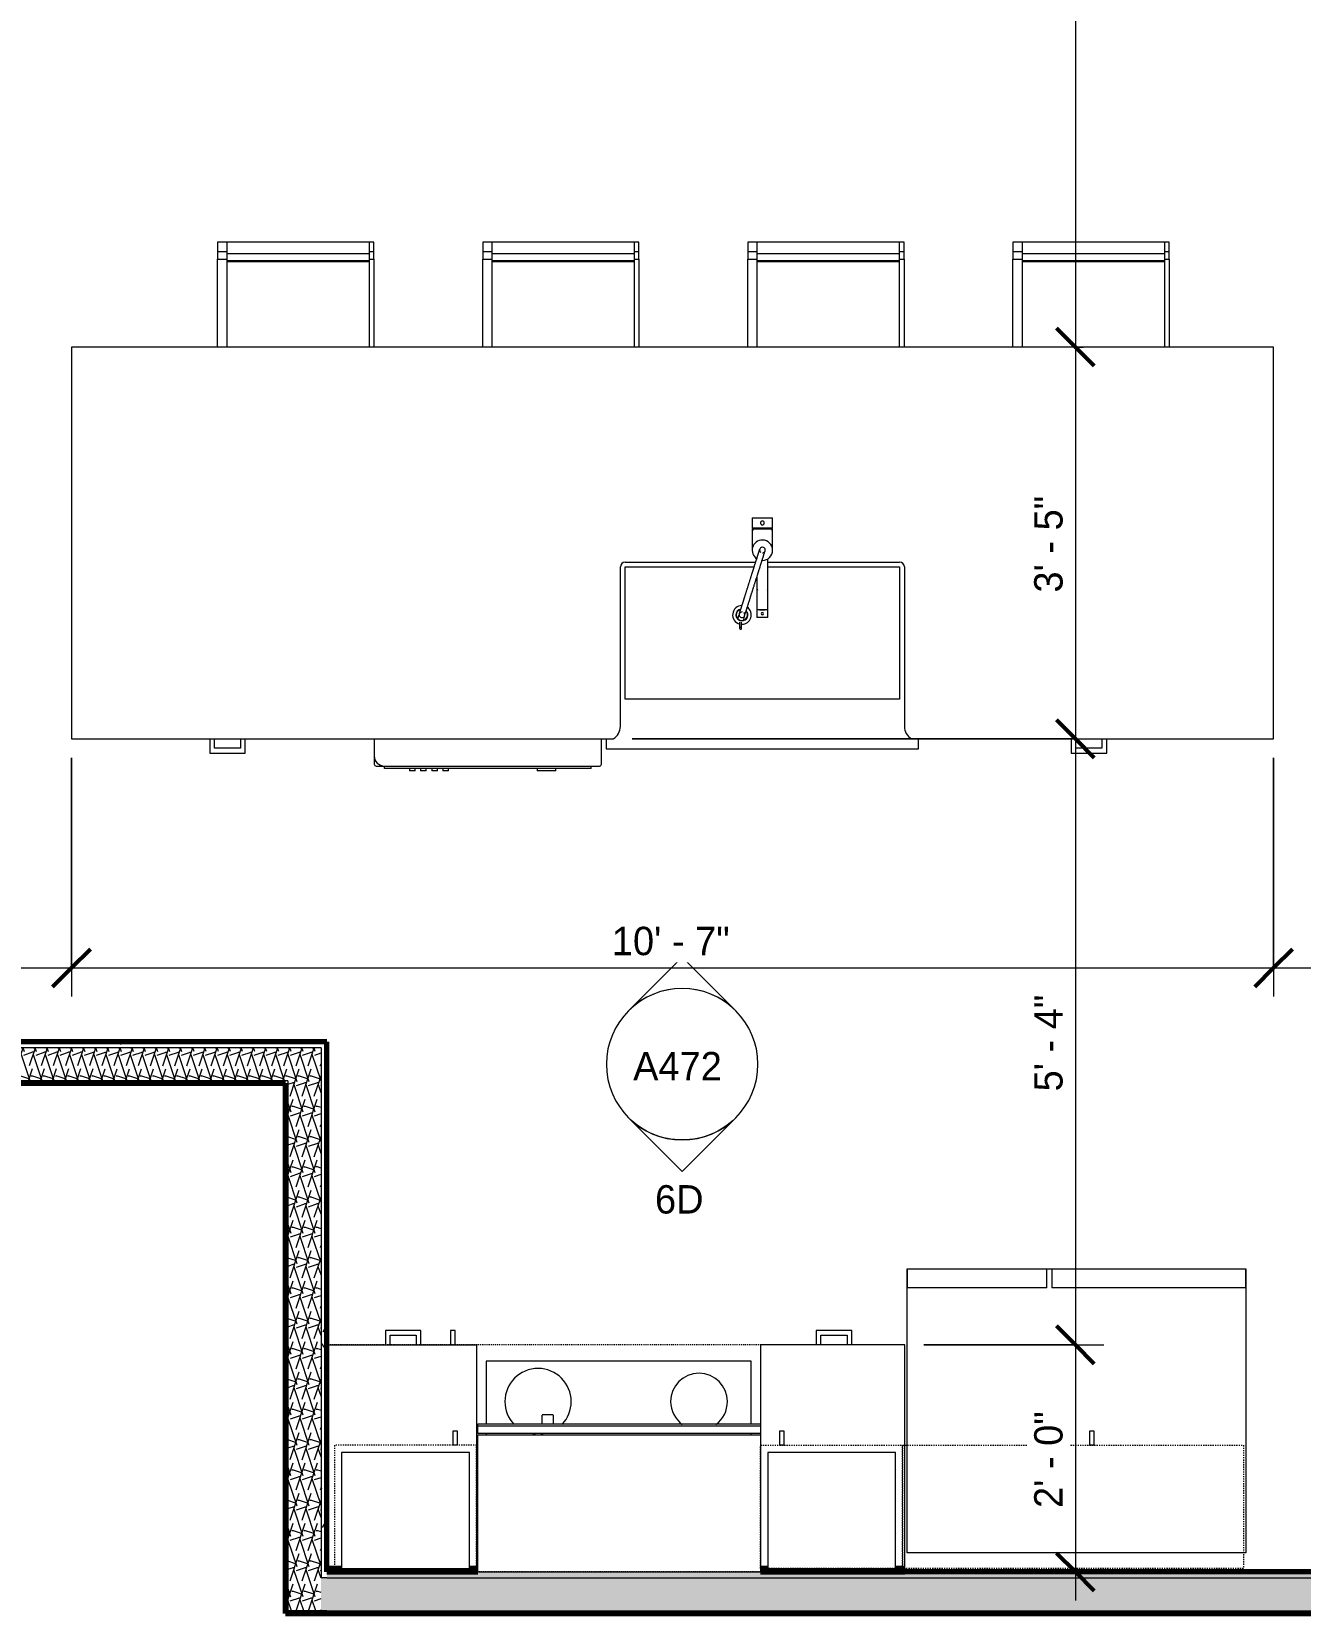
# Model space of a CAD drawing. Header units: inches. Extents: x -3861 to -1440, y -29 to 12117.
# Drawn here: x -3774.1 to -3640.1, y 11783 to 11950.1 of the extents above; entities that cross this region are included whole.
import ezdxf

# ---------------------------------------------------------------- set-up
doc = ezdxf.new("R2010")
doc.units = ezdxf.units.IN
doc.header["$MEASUREMENT"] = 0
doc.linetypes.add('Dash', pattern=[0.25, 0.125, -0.125])
doc.linetypes.add('Dash 3_32_', pattern=[0.1875, 0.09375, -0.09375])
for name, color, linetype, lineweight in [('0-1', 7, 'Continuous', 5), ('A-ANNO-DIMS', 211, 'Continuous', 9), ('A-ANNO-DIMS-32', 211, 'Continuous', 9), ('A-DETL-1', 90, 'Dash 3_32_', 18), ('A-WALL-1', 7, 'Continuous', 70), ('A-WALL-2', 250, 'Continuous', 18), ('A-WALL-3', 113, 'Continuous', 70), ('A-WALL-4', 113, 'Continuous', 9), ('A-WALL-PATT-1', 50, 'Continuous', 9), ('A-WALL-PATT-2', 253, 'Continuous', 9), ('G-ANNO-SYMB', 111, 'Continuous', 9), ('I-FURN', 30, 'Continuous', 9), ('P-SANR-FIXT', 6, 'Continuous', 9), ('Q-CASE', 31, 'Continuous', 9), ('Q-CASE-1', 31, 'Dash', 9), ('Q-SPCQ', 91, 'Continuous', 9)]:
    doc.layers.add(name, color=color, linetype=linetype, lineweight=lineweight)
doc.styles.add('Century Gothic', font='ufonts.com_century-gothic.ttf', dxfattribs={"height": 3})
doc.dimstyles.new('OD_1__HACK_2', dxfattribs={"dimscale": 12, "dimtxt": 3.132505, "dimasz": 0.333333, "dimexe": 0.25, "dimexo": 0.166667, "dimgap": 0.041667, "dimtad": 1, "dimdec": 0, "dimzin": 3, "dimdsep": 46, "dimlunit": 4, "dimtxsty": 'Century Gothic', "dimblk1": 'OBLIQUE', "dimblk2": 'OBLIQUE', "dimsah": 1, "dimcen": 0.09, "dimdle": 0.25, "dimazin": 0, "dimtfac": 1, "dimtdec": 4, "dimtix": 1, "dimtmove": 0, "dimatfit": 3, "dimfxl": 1, "dimtvp": 1, "dimtfill": 1, "dimfrac": 2, "dimtolj": 1, "dimtzin": 0, "dimarcsym": 2})
pattern_1 = [(0, (0, 0), (10.24, 2.56), [0.422, -7.258, 0.422, -7.258, -40.96]), (0, (0, 0), (10.24, 2.56), [-15.36, 0.422, -14.938, 0.422, -7.258, -17.92]), (0, (0, 0), (10.24, 2.56), [-38.4, 0.422, -4.698, 0.422, -12.378]), (120, (3.84, 1.28), (-7.33702503, 7.58810013), [0.422, -7.258, 0.422, -7.258, -40.96]), (120, (3.84, 1.28), (-7.33702503, 7.58810013), [-15.36, 0.422, -14.938, 0.422, -7.258, -17.92]), (120, (3.84, 1.28), (-7.33702503, 7.58810013), [-38.4, 0.422, -4.698, 0.422, -12.378]), (240, (5.12, 6.4), (-2.90297497, -10.14810013), [0.422, -7.258, 0.422, -7.258, -40.96]), (240, (5.12, 6.4), (-2.90297497, -10.14810013), [-15.36, 0.422, -14.938, 0.422, -7.258, -17.92]), (240, (5.12, 6.4), (-2.90297497, -10.14810013), [-38.4, 0.422, -4.698, 0.422, -12.378])]
pattern_2 = [(161.57, (0.16, 0.16), (-1.279773737, -0.000426766), [0, -9.107, 1.011, 0]), (18.43, (-0.16, 0.16), (-1.279773737, 0.000426766), [0, -9.107, 1.011, 0]), (108.43, (0.16, 0.16), (0.639452382, -3.199964008), [3.035, -7.083]), (71.57, (-0.16, 0.16), (0.639452382, 3.199964008), [3.035, -7.083])]

# ---------------------------------------------------------------- blocks, each defined once
blk = doc.blocks.new('CTR - 1st Phase - Common Walls_rvt-1-1ST FLOOR - 1BD D - ADA TYPE B')
at = {"layer": 'A-WALL-PATT-1'}
h = blk.add_hatch(dxfattribs=at)
h.set_pattern_fill('FP_1', color=256, style=0, pattern_type=2)
h.set_pattern_definition(pattern_1)
h.paths.add_polyline_path([(-3743.57, 11842.74), (-3742.95, 11842.74), (-3742.95, 11843.36), (-3823.82, 11843.36), (-3823.82, 11842.74), (-3760.39, 11842.74)], flags=0)
h = blk.add_hatch(dxfattribs=at)
h.set_pattern_fill('FP_1', color=256, style=0, pattern_type=2)
h.set_pattern_definition(pattern_1)
h.paths.add_polyline_path([(-3742.95, 11786.74), (-3742.95, 11842.74), (-3743.57, 11842.74), (-3743.57, 11786.74)], flags=0)
h = blk.add_hatch(dxfattribs=at)
h.set_pattern_fill('FP_1', color=256, style=0, pattern_type=2)
h.set_pattern_definition(pattern_1)
h.paths.add_polyline_path([(-3460.52, 11786.74), (-3459.27, 11786.74), (-3459.27, 11787.36), (-3460.52, 11787.36)], flags=0)
h.paths.add_polyline_path([(-3742.95, 11786.74), (-3467.15, 11786.74), (-3467.15, 11787.36), (-3742.95, 11787.36)], flags=0)
at = {"layer": 'A-WALL-PATT-2'}
h = blk.add_hatch(dxfattribs=at)
h.set_pattern_fill('FP_2', color=256, style=0, pattern_type=2)
h.set_pattern_definition(pattern_2)
h.paths.add_polyline_path([(-3747.07, 11839.24), (-3743.57, 11839.24), (-3743.57, 11842.74), (-3823.82, 11842.74), (-3823.82, 11839.24), (-3760.39, 11839.24)], flags=0)
h = blk.add_hatch(dxfattribs=at)
h.set_pattern_fill('FP_2', color=256, style=0, pattern_type=2)
h.set_pattern_definition(pattern_2)
h.paths.add_polyline_path([(-3743.57, 11783.24), (-3743.57, 11839.24), (-3747.07, 11839.24), (-3747.07, 11783.24)], flags=0)
h = blk.add_hatch(dxfattribs=at)
h.set_pattern_fill('FP_2', color=256, style=0, pattern_type=2)
h.set_pattern_definition(pattern_2)
h.paths.add_polyline_path([(-3559.64, 11783.24), (-3467.15, 11783.24), (-3467.15, 11786.74), (-3743.57, 11786.74), (-3743.57, 11783.24), (-3609.83, 11783.24)], flags=0)
h.paths.add_polyline_path([(-3461.65, 11783.24), (-3459.27, 11783.24), (-3459.27, 11786.74), (-3461.65, 11786.74)], flags=0)
at = {"layer": 'A-WALL-1'}
for p, q in [((-3742.95, 11843.36), (-3823.82, 11843.36)), ((-3742.95, 11842.74), (-3742.95, 11843.36)), ((-3742.95, 11838.99), (-3742.95, 11842.74)), ((-3823.82, 11838.99), (-3747.32, 11838.99)), ((-3747.32, 11838.99), (-3747.32, 11782.99)), ((-3742.95, 11787.36), (-3742.95, 11838.99)), ((-3727.02, 11787.36), (-3742.95, 11787.36)), ((-3467.77, 11787.36), (-3697.14, 11787.36)), ((-3747.32, 11782.99), (-3747.07, 11782.99)), ((-3747.07, 11782.99), (-3742.95, 11782.99)), ((-3742.95, 11782.99), (-3459.27, 11782.99))]:
    blk.add_line(p, q, dxfattribs=at)
at = {"layer": 'A-WALL-2'}
for p, q in [((-3743.57, 11842.74), (-3823.82, 11842.74)), ((-3743.57, 11842.74), (-3743.57, 11839.24)), ((-3747.07, 11839.24), (-3823.82, 11839.24)), ((-3747.07, 11839.24), (-3747.07, 11838.99)), ((-3747.07, 11838.99), (-3747.07, 11783.24)), ((-3743.57, 11839.24), (-3743.57, 11838.99)), ((-3743.57, 11838.99), (-3743.57, 11786.74)), ((-3742.95, 11786.74), (-3743.57, 11786.74)), ((-3742.95, 11786.74), (-3467.15, 11786.74)), ((-3743.57, 11783.24), (-3747.07, 11783.24)), ((-3742.95, 11783.24), (-3743.57, 11783.24)), ((-3742.95, 11783.24), (-3467.15, 11783.24))]:
    blk.add_line(p, q, dxfattribs=at)
blk = doc.blocks.new('CTR - 1st Phase -Stairs _ Elevators_rvt-1-1ST FLOOR - 1BD D - ADA TYPE B')
at = {"layer": 'A-WALL-1'}
for p, q in [((-3755.32, 11838.99), (-3819.32, 11838.99)), ((-3747.32, 11838.99), (-3755.32, 11838.99)), ((-3747.32, 11782.99), (-3747.32, 11838.99)), ((-3459.27, 11782.99), (-3747.32, 11782.99))]:
    blk.add_line(p, q, dxfattribs=at)
blk = doc.blocks.new('Refrigerator_-_Side-by-Side_6047 - 36_ X 30_-1372843-1ST FLOOR - 1BD D - ADA TYPE B')
at = {"layer": 'Q-SPCQ'}
for p, q in [((-17.88, 15.58), (17.87, 15.58)), ((-17.88, -14.42), (-17.88, 15.58)), ((-17.88, 15.58), (-3.13, 15.58)), ((-17.88, 15.58), (-17.88, 13.58)), ((-3.13, 13.58), (-3.13, 15.58)), ((-2.63, 15.58), (17.87, 15.58)), ((-2.63, 15.58), (-2.63, 13.58)), ((17.87, 15.58), (17.87, -14.42)), ((17.87, 13.58), (17.87, 15.58)), ((-3.13, 13.58), (-17.88, 13.58)), ((17.87, 13.58), (-2.63, 13.58)), ((17.87, -14.42), (-17.88, -14.42))]:
    blk.add_line(p, q, dxfattribs=at)
blk = doc.blocks.new('Dishwasher_15404 - 34_ counter-2817256-1ST FLOOR - 1BD D - ADA TYPE B')
at = {"layer": 'Q-SPCQ'}
for p, q in [((26.68, 0), (24, 0)), ((26.87, -22.93), (26.87, -0.2)), ((27.12, -1.09), (26.87, -1.09)), ((27.12, -1.09), (27.12, -22.91)), ((27.37, -4.82), (27.12, -4.82)), ((27.37, -4.82), (27.37, -5.81)), ((27.37, -5.81), (27.37, -6.79)), ((27.12, -6.79), (27.37, -6.79)), ((27.37, -16.15), (27.12, -16.15)), ((27.37, -16.15), (27.37, -16.74)), ((27.12, -16.74), (27.37, -16.74)), ((27.37, -17.33), (27.12, -17.33)), ((27.12, -17.92), (27.37, -17.92)), ((27.37, -17.33), (27.37, -17.92)), ((27.37, -18.51), (27.12, -18.51)), ((27.12, -19.1), (27.37, -19.1)), ((27.37, -19.69), (27.12, -19.69)), ((27.37, -18.51), (27.37, -19.1)), ((27.37, -19.69), (27.37, -20.28)), ((27.12, -20.28), (27.37, -20.28)), ((27.12, -22.91), (26.87, -22.91)), ((26.87, -23.8), (26.87, -22.93)), ((24, -24), (25.8, -24)), ((25.8, -24), (26.68, -24))]:
    blk.add_line(p, q, dxfattribs=at)
for centre, radius, start, end in [((26.68, -0.2), 0.197, 360, 90), ((26.68, -0.2), 0.197, 15, 75), ((25.8, -22.93), 1.07, 270, 0), ((26.68, -23.8), 0.197, 270, 0)]:
    blk.add_arc(centre, radius, start, end, dxfattribs=at)
blk = doc.blocks.new('Bar_Stool_6722_1_ - Bar_Stool_6722_1_-1372833-1ST FLOOR - 1BD D - ADA TYPE B')
at = {"layer": 'I-FURN'}
for p, q in [((1, 0), (0, 0)), ((0, 0), (0, -0.98)), ((0, -0.98), (1, -0.98)), ((0, -0.98), (0, -1.78)), ((1, -1.24), (1, 0)), ((16, 0), (1, 0)), ((1, -1.91), (1, -1.24)), ((16, -1.24), (1, -1.24)), ((16.5, 0), (16, 0)), ((16, 0), (16, -1.24)), ((16, -0.98), (16.5, -0.98)), ((16, -1.24), (16, -1.91)), ((16.5, -0.98), (16.5, 0)), ((16.5, -1.78), (16.5, -0.98)), ((0, -1.78), (1, -1.78)), ((0, -11.07), (0, -1.78)), ((1, -1.91), (16, -1.91)), ((1, -2.03), (1, -1.91)), ((1, -11.07), (1, -2.03)), ((1, -2.03), (16, -2.03)), ((16, -1.78), (16.5, -1.78)), ((16, -1.91), (16, -2.03)), ((16, -2.03), (16, -11.07)), ((16.5, -1.78), (16.5, -11.07))]:
    blk.add_line(p, q, dxfattribs=at)
blk = doc.blocks.new('Range - 24_ x 30_-2806124-1ST FLOOR - 1BD D - ADA TYPE B')
at = {"layer": 'Q-SPCQ'}
blk.add_line((0, -22), (0.12, -22), dxfattribs=at)
for centre, radius, start, end in [((6.5, -6), 3.5, 360, 180), ((23.5, -6), 3, 0, 180), ((6.5, -6), 3.5, 180, 223.5294), ((6.5, -6), 3.5, 316.4706, 0), ((23.5, -6), 3, 180, 233.8773), ((23.5, -6), 3, 306.1227, 0), ((6.5, -6), 3.5, 261.0228, 278.9772)]:
    blk.add_arc(centre, radius, start, end, dxfattribs=at)
blk = doc.blocks.new('Base Cabinet 4 Drawer 254 - Base Cabinet 4 Drawer 254 15_-2556187-1ST FLOOR - 1BD D - ADA TYPE B')
at = {"layer": 'Q-CASE'}
for p, q in [((-1.14, -24), (-1.14, -25.5)), ((-0.64, -25), (-0.64, -24)), ((2.11, -25), (-0.64, -25)), ((2.11, -24), (2.11, -25)), ((2.61, -25.5), (2.61, -24)), ((-1.14, -25.5), (2.61, -25.5))]:
    blk.add_line(p, q, dxfattribs=at)
blk = doc.blocks.new('Single Door 1 Drawer 211 - 211 Base Cabinet Single Door1 Drawer 15_-2709781-1ST FLOOR - 1BD D - ADA TYPE B')
at = {"layer": 'Q-CASE'}
for p, q in [((-1.89, 25.5), (-5.64, 25.5)), ((-5.64, 25.5), (-5.64, 24)), ((-1.89, 24), (-1.89, 25.5)), ((1.73, 25.5), (1.24, 25.5)), ((1.24, 25.5), (1.24, 24)), ((1.73, 24), (1.73, 25.5)), ((-5.14, 24), (-5.14, 25)), ((-5.14, 25), (-2.39, 25)), ((-2.39, 25), (-2.39, 24))]:
    blk.add_line(p, q, dxfattribs=at)
blk = doc.blocks.new('300 Series Wall Hung Cabinet_302 - 18_ x 36_-2359323-1ST FLOOR - 1BD D - ADA TYPE B')
at = {"layer": 'Q-CASE'}
for p, q in [((-1.76, 14.69), (-2.25, 14.69)), ((-2.25, 14.69), (-2.25, 13.19)), ((-1.76, 13.19), (-1.76, 14.69)), ((2.24, 14.69), (1.75, 14.69)), ((1.75, 14.69), (1.75, 13.19)), ((2.24, 13.19), (2.24, 14.69)), ((-1.76, 13.19), (-2.25, 13.19)), ((2.24, 13.19), (1.75, 13.19))]:
    blk.add_line(p, q, dxfattribs=at)
at = {"layer": 'Q-CASE-1'}
for p, q in [((-18, 0.19), (-18, 13.19)), ((-18, 13.19), (18, 13.19)), ((18, 13.19), (18, 0.19)), ((18, 0.19), (-18, 0.19))]:
    blk.add_line(p, q, dxfattribs=at)
blk = doc.blocks.new('300 Series Wall Hung Cabinet_301 - 15_-2215564-1ST FLOOR - 1BD D - ADA TYPE B')
at = {"layer": 'Q-CASE'}
for p, q in [((-5.01, 14.69), (-5.5, 14.69)), ((-5.5, 14.69), (-5.5, 13.19)), ((-5.01, 13.19), (-5.01, 14.69)), ((6.75, 12.44), (-6.75, 12.44)), ((-6.75, 12.44), (-6.75, 0.19)), ((-5.01, 13.19), (-5.5, 13.19)), ((6.75, 0.19), (6.75, 12.44)), ((-6.75, 0.19), (6.75, 0.19))]:
    blk.add_line(p, q, dxfattribs=at)
at = {"layer": 'Q-CASE-1'}
for p, q in [((-7.5, 0.19), (-7.5, 13.19)), ((-7.5, 13.19), (7.5, 13.19)), ((7.5, 13.19), (7.5, 0.19)), ((7.5, 0.19), (-7.5, 0.19))]:
    blk.add_line(p, q, dxfattribs=at)
blk = doc.blocks.new('300 Series Wall Hung Cabinet_301 - 15_-2216209-1ST FLOOR - 1BD D - ADA TYPE B')
at = {"layer": 'Q-CASE'}
for p, q in [((6.75, -0.19), (-6.75, -0.19)), ((-6.75, -0.19), (-6.75, -12.44)), ((6.75, -12.44), (6.75, -0.19)), ((-6.75, -12.44), (6.75, -12.44)), ((-5.5, -13.19), (-5.01, -13.19)), ((-5.5, -13.19), (-5.5, -14.69)), ((-5.01, -14.69), (-5.01, -13.19)), ((-5.5, -14.69), (-5.01, -14.69))]:
    blk.add_line(p, q, dxfattribs=at)
at = {"layer": 'Q-CASE-1'}
for p, q in [((7.5, -0.19), (-7.5, -0.19)), ((-7.5, -0.19), (-7.5, -13.19)), ((7.5, -13.19), (7.5, -0.19)), ((-7.5, -13.19), (7.5, -13.19))]:
    blk.add_line(p, q, dxfattribs=at)
blk = doc.blocks.new('Base Cabinet 3 Drawer 230 - Base Cabinet 3 Drawer 230 36_-2567957-1ST FLOOR - 1BD D - ADA TYPE B')
at = {"layer": 'Q-CASE'}
for p, q in [((-1.14, -24), (-1.14, -25.5)), ((-0.64, -25), (-0.64, -24)), ((2.11, -25), (-0.64, -25)), ((2.11, -24), (2.11, -25)), ((2.61, -25.5), (2.61, -24)), ((-1.14, -25.5), (2.61, -25.5))]:
    blk.add_line(p, q, dxfattribs=at)
blk = doc.blocks.new('Base Cabinet 3 Drawer 230 - Base Cabinet 3 Drawer 230 30_-2574837-1ST FLOOR - 1BD D - ADA TYPE B')
at = {"layer": 'Q-CASE'}
for p, q in [((2.61, 25.5), (-1.14, 25.5)), ((-1.14, 25.5), (-1.14, 24)), ((2.61, 24), (2.61, 25.5)), ((-0.64, 24), (-0.64, 25)), ((-0.64, 25), (2.11, 25)), ((2.11, 25), (2.11, 24))]:
    blk.add_line(p, q, dxfattribs=at)
blk = doc.blocks.new('30quot_MicrowaveVent_11166 - 70cm miele oven-2322118-1ST FLOOR - 1BD D - ADA TYPE B')
at = {"layer": 'Q-CASE'}
for p, q in [((-14.2, -14.49), (-14.2, 0)), ((15.68, 0), (-14.2, 0)), ((15.68, 0), (15.68, -14.49)), ((15.68, -14.49), (-14.2, -14.49)), ((-14.2, -14.61), (15.68, -14.61)), ((-14.2, -15.39), (-14.2, -14.61)), ((15.68, -14.61), (15.68, -15.39)), ((-14.2, -15.6), (-14.2, -15.39)), ((-14.2, -15.39), (15.68, -15.39)), ((-14.2, -15.6), (15.68, -15.6)), ((7.69, -16.55), (7.69, -15.63)), ((7.69, -16.6), (8.88, -16.6)), ((8.88, -15.63), (8.88, -16.55)), ((15.68, -15.39), (15.68, -15.6))]:
    blk.add_line(p, q, dxfattribs=at)
blk = doc.blocks.new('kitchen_faucet_14143 - kitchen_faucet_14143-2965259-1ST FLOOR - 1BD D - ADA TYPE B')
at = {"layer": 'P-SANR-FIXT'}
for p, q in [((-7.58, 2.4), (-8.24, 2.4)), ((-8.24, 2.2), (-7.58, 2.2)), ((-6.99, 1.91), (-7.41, 2.04)), ((-7.23, 2.59), (-6.81, 2.46)), ((-6.3, 0.57), (-7.09, 0.57)), ((-7.09, -0.57), (-7.09, 0.57)), ((-2.84, 0.59), (-6.3, 0.59)), ((-6.3, 0.3), (-6.3, 0.59)), ((-6.3, 0.29), (-6.3, 0.15)), ((-6.3, 0.15), (-6.3, 0.29)), ((-6.3, 0.15), (-6.3, -0.15)), ((-6.3, -0.15), (-6.3, 0.15)), ((-3.97, 0.59), (-4.89, 0.59)), ((-0.9, 0.59), (-0.93, 0.59)), ((2.26, 1.08), (0, 1.08)), ((2.34, 1.02), (2.1, 1.02)), ((2.26, 1.08), (2.26, -1.08)), ((3.44, 1.08), (2.34, 1.08)), ((2.34, -1.08), (2.34, 1.08)), ((3.44, 1.08), (3.44, -1.08)), ((-7.09, -0.57), (-6.3, -0.57)), ((-6.3, -0.15), (-6.3, -0.29)), ((-6.3, -0.29), (-6.3, -0.15)), ((-6.3, -0.59), (-6.3, -0.3)), ((-6.3, -0.59), (-0.9, -0.59)), ((-4.89, -0.59), (-3.97, -0.59)), ((0, -1.08), (2.26, -1.08)), ((2.1, -1.02), (2.34, -1.02)), ((2.34, -1.08), (3.44, -1.08))]:
    blk.add_line(p, q, dxfattribs=at)
at = {"layer": 'P-SANR-FIXT', "flags": 128}
for points in [[(-6.52, 2.15), (-6.53, 2.23), (-6.56, 2.3), (-6.61, 2.36), (-6.67, 2.41), (-6.74, 2.44), (-6.82, 2.45), (-6.9, 2.44), (-6.97, 2.41), (-7.03, 2.36), (-7.08, 2.3), (-7.1, 2.23), (-7.11, 2.15)], [(-7.11, 2.15), (-7.1, 2.08), (-7.08, 2), (-7.03, 1.94), (-6.97, 1.9), (-6.9, 1.87), (-6.82, 1.86), (-6.74, 1.87), (-6.67, 1.9), (-6.61, 1.94), (-6.59, 1.97)], [(-6.91, 1.87), (-6.91, 1.87), (-6.91, 1.87), (-6.9, 1.87), (-6.9, 1.87), (-6.9, 1.87), (-6.89, 1.87), (-6.89, 1.86), (-6.88, 1.86), (-6.88, 1.86), (-6.87, 1.86), (-6.86, 1.86), (-6.71, 1.81), (-6.69, 1.8), (-6.68, 1.8), (-6.51, 1.75), (-6.49, 1.74), (-6.46, 1.73), (-6.43, 1.72), (-6.41, 1.71), (-6.38, 1.7), (-6.35, 1.69), (-6.32, 1.68), (-6.29, 1.67), (-6.26, 1.66), (-6.22, 1.65), (-6.19, 1.64), (-6.16, 1.63), (-6.12, 1.62), (-6.09, 1.61), (-6.05, 1.6), (-6.01, 1.59), (-5.98, 1.58), (-5.94, 1.56), (-5.9, 1.55), (-5.86, 1.54), (-5.82, 1.53), (-5.78, 1.51), (-5.74, 1.5), (-5.69, 1.49), (-5.65, 1.47), (-5.61, 1.46), (-5.56, 1.45), (-5.52, 1.43), (-5.47, 1.42), (-5.42, 1.4), (-5.38, 1.39), (-5.33, 1.37), (-5.28, 1.36), (-5.23, 1.34), (-5.18, 1.33), (-4.48, 1.1), (-4.42, 1.09), (-4.36, 1.07), (-4.31, 1.05), (-4.25, 1.03), (-4.19, 1.01), (-4.13, 0.99), (-4.07, 0.98), (-4.02, 0.96), (-3.96, 0.94), (-3.9, 0.92), (-3.84, 0.9), (-3.78, 0.88), (-3.72, 0.86), (-3.66, 0.85), (-3.6, 0.83), (-3.54, 0.81), (-3.48, 0.79), (-3.42, 0.77), (-3.36, 0.75), (-3.3, 0.73), (-3.24, 0.71), (-3.18, 0.69), (-3.12, 0.68), (-3.06, 0.66), (-3, 0.64), (-2.94, 0.62), (-2.88, 0.6), (-2.83, 0.58), (-2.77, 0.56), (-2.71, 0.55), (-2.65, 0.53), (-2.03, 0.33), (-1.98, 0.32), (-1.93, 0.3), (-1.88, 0.28), (-1.83, 0.27), (-1.78, 0.25), (-1.54, 0.18), (-1.49, 0.16), (-1.45, 0.15), (-1.4, 0.13), (-1.36, 0.12), (-1.31, 0.1), (-1.27, 0.09), (-1.23, 0.08), (-1.18, 0.06), (-1.14, 0.05), (-1.1, 0.04), (-1.06, 0.03), (-1.03, 0.01), (-0.99, 0), (-0.95, -0.01), (-0.91, -0.02), (-0.88, -0.03), (-0.84, -0.04), (-0.81, -0.05), (-0.77, -0.07), (-0.74, -0.08), (-0.71, -0.09), (-0.68, -0.1), (-0.65, -0.11), (-0.62, -0.11), (-0.59, -0.12), (-0.56, -0.13), (-0.53, -0.14), (-0.51, -0.15), (-0.48, -0.16), (-0.45, -0.17), (-0.43, -0.17), (-0.41, -0.18), (-0.38, -0.19), (-0.36, -0.2), (-0.34, -0.2), (-0.32, -0.21), (-0.3, -0.21), (-0.28, -0.22), (-0.26, -0.23), (-0.25, -0.23), (-0.23, -0.24), (-0.21, -0.24), (-0.2, -0.25), (-0.18, -0.25), (-0.17, -0.26), (-0.16, -0.26), (-0.15, -0.26), (-0.14, -0.27), (-0.13, -0.27), (-0.12, -0.27), (-0.11, -0.28), (-0.1, -0.28), (-0.09, -0.28), (-0.09, -0.28), (-0.08, -0.28), (-0.08, -0.29), (-0.07, -0.29), (-0.07, -0.29), (-0.07, -0.29), (-0.07, -0.29), (-0.06, -0.29), (-0.06, -0.29)], [(-6.73, 2.43), (-6.73, 2.43), (-6.73, 2.43), (-6.73, 2.43), (-6.72, 2.43), (-6.72, 2.43), (-6.72, 2.43), (-6.71, 2.43), (-6.71, 2.43), (-6.7, 2.42), (-6.69, 2.42), (-6.68, 2.42), (-6.53, 2.37), (-6.52, 2.37), (-6.5, 2.36), (-6.48, 2.35), (-6.46, 2.35), (-6.44, 2.34), (-6.42, 2.33), (-6.39, 2.33), (-6.37, 2.32), (-6.34, 2.31), (-6.32, 2.3), (-6.29, 2.3), (-6.27, 2.29), (-6.24, 2.28), (-6.21, 2.27), (-6.18, 2.26), (-6.15, 2.25), (-6.12, 2.24), (-6.09, 2.23), (-6.06, 2.22), (-6.03, 2.21), (-5.99, 2.2), (-5.96, 2.19), (-5.92, 2.18), (-5.89, 2.17), (-5.85, 2.16), (-5.81, 2.14), (-5.78, 2.13), (-5.74, 2.12), (-5.7, 2.11), (-5.66, 2.1), (-5.62, 2.08), (-5.58, 2.07), (-5.53, 2.06), (-5.49, 2.04), (-5.45, 2.03), (-5.4, 2.01), (-5.36, 2), (-5.31, 1.99), (-5.27, 1.97), (-5.22, 1.96), (-5.17, 1.94), (-5.12, 1.93), (-5.07, 1.91), (-5.02, 1.9), (-4.97, 1.88), (-4.92, 1.86), (-4.87, 1.85), (-4.82, 1.83), (-4.77, 1.81), (-4.71, 1.8), (-4.66, 1.78), (-4.61, 1.76), (-4.55, 1.75), (-4.5, 1.73), (-4.44, 1.71), (-4.39, 1.69), (-4.33, 1.68), (-4.27, 1.66), (-4.22, 1.64), (-4.16, 1.62), (-4.1, 1.6), (-4.04, 1.59), (-3.99, 1.57), (-3.93, 1.55), (-3.87, 1.53), (-3.81, 1.51), (-3.75, 1.49), (-3.69, 1.47), (-3.63, 1.46), (-3.57, 1.44), (-3.51, 1.42), (-3.45, 1.4), (-3.39, 1.38), (-3.33, 1.36), (-3.27, 1.34), (-3.21, 1.32), (-3.15, 1.31), (-3.09, 1.29), (-3.03, 1.27), (-2.97, 1.25), (-2.92, 1.23), (-2.86, 1.21), (-2.8, 1.19), (-2.74, 1.17), (-2.68, 1.16), (-2.62, 1.14), (-2.56, 1.12), (-2.51, 1.1), (-1.88, 0.9), (-1.83, 0.89), (-1.78, 0.87), (-1.73, 0.85), (-1.67, 0.84), (-1.62, 0.82), (-1.4, 0.75), (-1.35, 0.74), (-1.3, 0.72), (-1.26, 0.71), (-1.21, 0.69), (-1.17, 0.68), (-1.12, 0.66), (-1.08, 0.65), (-1.04, 0.64), (-1, 0.62), (-0.96, 0.61), (-0.92, 0.6), (-0.88, 0.59), (-0.84, 0.57), (-0.8, 0.56), (-0.76, 0.55), (-0.73, 0.54), (-0.69, 0.53), (-0.66, 0.52), (-0.62, 0.51), (-0.59, 0.5), (-0.56, 0.49), (-0.52, 0.47), (-0.49, 0.47), (-0.46, 0.46), (-0.43, 0.45), (-0.4, 0.44), (-0.38, 0.43), (-0.35, 0.42), (-0.32, 0.41), (-0.3, 0.4), (-0.27, 0.4), (-0.25, 0.39), (-0.22, 0.38), (-0.2, 0.37), (-0.18, 0.37), (-0.16, 0.36), (-0.14, 0.35), (-0.12, 0.35), (-0.1, 0.34), (-0.08, 0.34), (-0.06, 0.33), (-0.05, 0.32), (-0.03, 0.32), (-0.02, 0.32), (0, 0.31), (0.01, 0.31), (0.02, 0.3), (0.03, 0.3), (0.04, 0.3), (0.05, 0.29), (0.06, 0.29), (0.07, 0.29), (0.08, 0.28), (0.09, 0.28), (0.09, 0.28), (0.1, 0.28), (0.1, 0.28), (0.11, 0.28), (0.11, 0.28), (0.11, 0.27), (0.11, 0.27), (0.11, 0.27)], [(0.27, -0.18), (0.3, -0.11), (0.32, -0.03), (0.31, 0.04), (0.29, 0.12), (0.25, 0.18), (0.19, 0.23), (0.13, 0.27), (0.05, 0.29), (-0.03, 0.28), (-0.1, 0.26), (-0.17, 0.22), (-0.22, 0.16)], [(-0.27, -0.02), (-0.27, -0.06), (-0.24, -0.13), (-0.2, -0.2), (-0.15, -0.25), (-0.08, -0.28), (0, -0.3), (0.08, -0.3), (0.15, -0.28), (0.21, -0.23), (0.27, -0.18)]]:
    blk.add_lwpolyline(points, dxfattribs=at)
at = {"layer": 'P-SANR-FIXT'}
for centre, radius, start, end in [((-6.83, 2.16), 0.984, 177.3509, 180), ((-6.83, 2.16), 0.984, 180, 324.7572), ((-6.83, 2.16), 0.984, 0, 166.1547), ((-6.83, 2.16), 0.63, 10.8328, 180), ((-6.83, 2.16), 0.63, 180, 314.2219), ((-6.83, 2.16), 0.591, 132.8835, 180), ((-6.83, 2.16), 0.591, 180, 191.3603), ((-6.83, 2.16), 0.591, 191.3603, 311.9843), ((-6.83, 2.16), 0.591, 12.1323, 132.8835), ((-6.69, 0), 0.118, 0, 180), ((0, 0), 1.08, 178.2378, 180), ((0, 0), 1.08, 0, 147.1418), ((2.88, 0), 0.197, 360, 180), ((-6.69, 0), 0.118, 180, 360), ((0, 0), 1.08, 180, 360), ((2.88, 0), 0.197, 180, 360)]:
    blk.add_arc(centre, radius, start, end, dxfattribs=at)
for centre, major_axis, ratio, start_param, end_param in [((-8.24, 2.3), (0, 0.0984), 0.984808, 4.712389, 7.853982), ((-8.24, 2.3), (0, 0.0984), 0.984808, 1.570796, 4.712389), ((-3.97, 0), (0, 0.591), 0.906308, 6.104473, 6.736574), ((-3.97, 0), (0, 0.591), 0.906308, 2.688204, 3.320305)]:
    blk.add_ellipse(centre, major_axis=major_axis, ratio=ratio, start_param=start_param, end_param=end_param, dxfattribs=at)
blk = doc.blocks.new('Stainless Steel Farmhous Kitchen Sink - Stainless Steel Farmhous Kitchen Sink-2552578-1ST FLOOR - 1BD D - ADA TYPE B')
at = {"layer": 'P-SANR-FIXT'}
for p, q in [((-33, 22.2), (-33, 21.15)), ((0, 22.2), (-33, 22.2)), ((0, 21.15), (0, 22.2)), ((-31, 3), (-31, 16.96)), ((-31, 16.96), (-2, 16.96)), ((-2, 16.96), (-2, 3)), ((-17.09, 3), (-31, 3)), ((-2, 3), (-15.65, 3))]:
    blk.add_line(p, q, dxfattribs=at)
blk = doc.blocks.new('Elevation - Filled Arrow-152140-1ST FLOOR - 1BD D - ADA TYPE B')
at = {"layer": 'G-ANNO-SYMB'}
for start, end in [(360, 180), (180, 360)]:
    blk.add_arc((0, 0), 0.25, start, end, dxfattribs=at)
blk = doc.blocks.new('Elevation - Filled Arrow-151867-1ST FLOOR - 1BD D - ADA TYPE B')
at = {"layer": 'G-ANNO-SYMB'}
for p, q in [((0, 0.3536), (-0.1768, 0.1768)), ((0.1768, 0.1768), (0, 0.3536))]:
    blk.add_line(p, q, dxfattribs=at)
blk.add_arc((0, 0), 0.25, 45, 135, dxfattribs=at)
blk = doc.blocks.new('DIMBLOCK12-1ST FLOOR - 1BD D - ADA TYPE B')
at = {"layer": 'A-ANNO-DIMS-32', "lineweight": 50}
for p, q in [((-3663.89, 12085.38), (-3665.89, 12087.38)), ((-3663.89, 12085.38), (-3661.89, 12083.38)), ((-3663.89, 11916.74), (-3665.89, 11918.74)), ((-3663.89, 11916.74), (-3661.89, 11914.74))]:
    blk.add_line(p, q, dxfattribs=at)
at = {"layer": 'A-ANNO-DIMS-32'}
for p, q in [((-3663.89, 12088.38), (-3663.89, 11916.74)), ((-3663.07, 12085.38), (-3666.89, 12085.38)), ((-3663.89, 12085.38), (-3663.07, 12085.38)), ((-3663.07, 11916.74), (-3666.89, 11916.74)), ((-3663.89, 11916.74), (-3663.07, 11916.74))]:
    blk.add_line(p, q, dxfattribs=at)
at = {"layer": 'A-ANNO-DIMS-32', "color": 0, "insert": (-3668.24, 11994.64), "char_height": 3, "width": 15.394, "attachment_point": 1, "rotation": 90, "line_spacing_factor": 0.984502, "style": 'Century Gothic', "bg_fill": 3, "box_fill_scale": 1.25, "bg_fill_color": 256, "bg_fill_true_color": 13158600, "bg_fill_transparency": 0}
blk.add_mtext('14\' - 1"', dxfattribs=at)
blk = doc.blocks.new('_Oblique')
at = {"color": 0, "linetype": 'ByBlock', "lineweight": -2}
blk.add_line((-0.5, -0.5), (0.5, 0.5), dxfattribs=at)
blk = doc.blocks.new('DIMBLOCK13-1ST FLOOR - 1BD D - ADA TYPE B')
at = {"layer": 'A-ANNO-DIMS-32', "lineweight": 50}
for p, q in [((-3663.89, 11916.74), (-3665.89, 11918.74)), ((-3663.89, 11916.74), (-3661.89, 11914.74)), ((-3663.89, 11875.36), (-3665.89, 11877.36)), ((-3663.89, 11875.36), (-3661.89, 11873.36))]:
    blk.add_line(p, q, dxfattribs=at)
at = {"layer": 'A-ANNO-DIMS-32'}
for p, q in [((-3663.07, 11916.74), (-3666.89, 11916.74)), ((-3663.89, 11916.74), (-3663.89, 11875.36)), ((-3663.89, 11916.74), (-3663.07, 11916.74)), ((-3710.71, 11875.36), (-3660.89, 11875.36)), ((-3663.89, 11875.36), (-3710.71, 11875.36))]:
    blk.add_line(p, q, dxfattribs=at)
at = {"layer": 'A-ANNO-DIMS-32', "color": 0, "insert": (-3668.24, 11890.81), "char_height": 3, "width": 12.5897, "attachment_point": 1, "rotation": 90, "line_spacing_factor": 0.984502, "style": 'Century Gothic', "bg_fill": 3, "box_fill_scale": 1.25, "bg_fill_color": 256, "bg_fill_true_color": 13158600, "bg_fill_transparency": 0}
blk.add_mtext('3\' - 5"', dxfattribs=at)
blk = doc.blocks.new('DIMBLOCK14-1ST FLOOR - 1BD D - ADA TYPE B')
at = {"layer": 'A-ANNO-DIMS-32', "lineweight": 50}
for p, q in [((-3663.89, 11875.36), (-3665.89, 11877.36)), ((-3663.89, 11875.36), (-3661.89, 11873.36)), ((-3663.89, 11811.36), (-3665.89, 11813.36)), ((-3663.89, 11811.36), (-3661.89, 11809.36))]:
    blk.add_line(p, q, dxfattribs=at)
at = {"layer": 'A-ANNO-DIMS-32'}
for p, q in [((-3710.71, 11875.36), (-3660.89, 11875.36)), ((-3663.89, 11875.36), (-3710.71, 11875.36)), ((-3663.89, 11875.36), (-3663.89, 11811.36)), ((-3679.89, 11811.36), (-3660.89, 11811.36)), ((-3663.89, 11811.36), (-3679.89, 11811.36))]:
    blk.add_line(p, q, dxfattribs=at)
at = {"layer": 'A-ANNO-DIMS-32', "color": 0, "insert": (-3668.24, 11838.12), "char_height": 3, "width": 12.5897, "attachment_point": 1, "rotation": 90, "line_spacing_factor": 0.984502, "style": 'Century Gothic', "bg_fill": 3, "box_fill_scale": 1.25, "bg_fill_color": 256, "bg_fill_true_color": 13158600, "bg_fill_transparency": 0}
blk.add_mtext('5\' - 4"', dxfattribs=at)
blk = doc.blocks.new('DIMBLOCK15-1ST FLOOR - 1BD D - ADA TYPE B')
at = {"layer": 'A-ANNO-DIMS-32', "lineweight": 50}
for p, q in [((-3663.89, 11811.36), (-3665.89, 11813.36)), ((-3663.89, 11811.36), (-3661.89, 11809.36)), ((-3663.89, 11787.36), (-3665.89, 11789.36)), ((-3663.89, 11787.36), (-3661.89, 11785.36))]:
    blk.add_line(p, q, dxfattribs=at)
at = {"layer": 'A-ANNO-DIMS-32'}
for p, q in [((-3679.89, 11811.36), (-3660.89, 11811.36)), ((-3663.89, 11811.36), (-3679.89, 11811.36)), ((-3663.89, 11811.36), (-3663.89, 11784.36)), ((-3663.07, 11787.36), (-3666.89, 11787.36)), ((-3663.89, 11787.36), (-3663.07, 11787.36))]:
    blk.add_line(p, q, dxfattribs=at)
at = {"layer": 'A-ANNO-DIMS-32', "color": 0, "insert": (-3668.24, 11794.12), "char_height": 3, "width": 12.5897, "attachment_point": 1, "rotation": 90, "line_spacing_factor": 0.984502, "style": 'Century Gothic', "bg_fill": 3, "box_fill_scale": 1.25, "bg_fill_color": 256, "bg_fill_true_color": 13158600, "bg_fill_transparency": 0}
blk.add_mtext('2\' - 0"', dxfattribs=at)
blk = doc.blocks.new('DIMBLOCK16-1ST FLOOR - 1BD D - ADA TYPE B')
at = {"layer": 'A-ANNO-DIMS-32'}
for p, q in [((-3769.93, 11873.36), (-3769.93, 11848.16)), ((-3769.93, 11851.16), (-3769.93, 11873.36)), ((-3827.51, 11851.99), (-3827.51, 11848.16)), ((-3827.51, 11851.16), (-3827.51, 11851.99)), ((-3830.51, 11851.16), (-3769.93, 11851.16))]:
    blk.add_line(p, q, dxfattribs=at)
at = {"layer": 'A-ANNO-DIMS-32', "lineweight": 50}
for p, q in [((-3827.51, 11851.16), (-3825.51, 11853.16)), ((-3769.93, 11851.16), (-3767.93, 11853.16)), ((-3827.51, 11851.16), (-3829.51, 11849.16)), ((-3769.93, 11851.16), (-3771.93, 11849.16))]:
    blk.add_line(p, q, dxfattribs=at)
at = {"layer": 'A-ANNO-DIMS-32', "color": 0, "insert": (-3805.13, 11855.51), "char_height": 3, "width": 15.394, "attachment_point": 1, "line_spacing_factor": 0.984502, "style": 'Century Gothic', "bg_fill": 3, "box_fill_scale": 1.25, "bg_fill_color": 256, "bg_fill_true_color": 13158600, "bg_fill_transparency": 0}
blk.add_mtext('4\' - 10"', dxfattribs=at)
blk = doc.blocks.new('DIMBLOCK17-1ST FLOOR - 1BD D - ADA TYPE B')
at = {"layer": 'A-ANNO-DIMS-32'}
for p, q in [((-3769.93, 11873.36), (-3769.93, 11848.16)), ((-3769.93, 11851.16), (-3769.93, 11873.36)), ((-3642.95, 11873.36), (-3642.95, 11848.16)), ((-3642.95, 11851.16), (-3642.95, 11873.36)), ((-3769.93, 11851.16), (-3642.95, 11851.16))]:
    blk.add_line(p, q, dxfattribs=at)
at = {"layer": 'A-ANNO-DIMS-32', "lineweight": 50}
for p, q in [((-3769.93, 11851.16), (-3767.93, 11853.16)), ((-3642.95, 11851.16), (-3640.95, 11853.16)), ((-3769.93, 11851.16), (-3771.93, 11849.16)), ((-3642.95, 11851.16), (-3644.95, 11849.16))]:
    blk.add_line(p, q, dxfattribs=at)
at = {"layer": 'A-ANNO-DIMS-32', "color": 0, "insert": (-3712.85, 11855.51), "char_height": 3, "width": 15.394, "attachment_point": 1, "line_spacing_factor": 0.984502, "style": 'Century Gothic', "bg_fill": 3, "box_fill_scale": 1.25, "bg_fill_color": 256, "bg_fill_true_color": 13158600, "bg_fill_transparency": 0}
blk.add_mtext('10\' - 7"', dxfattribs=at)
blk = doc.blocks.new('DIMBLOCK18-1ST FLOOR - 1BD D - ADA TYPE B')
at = {"layer": 'A-ANNO-DIMS-32'}
for p, q in [((-3642.95, 11873.36), (-3642.95, 11848.16)), ((-3642.95, 11851.16), (-3642.95, 11873.36)), ((-3596.17, 11851.99), (-3596.17, 11848.16)), ((-3596.17, 11851.16), (-3596.17, 11851.99)), ((-3642.95, 11851.16), (-3596.17, 11851.16))]:
    blk.add_line(p, q, dxfattribs=at)
at = {"layer": 'A-ANNO-DIMS-32', "lineweight": 50}
for p, q in [((-3642.95, 11851.16), (-3640.95, 11853.16)), ((-3596.17, 11851.16), (-3594.17, 11853.16)), ((-3642.95, 11851.16), (-3644.95, 11849.16)), ((-3596.17, 11851.16), (-3598.17, 11849.16))]:
    blk.add_line(p, q, dxfattribs=at)
at = {"layer": 'A-ANNO-DIMS-32', "color": 0, "insert": (-3625.98, 11855.51), "char_height": 3, "width": 15.394, "attachment_point": 1, "line_spacing_factor": 0.984502, "style": 'Century Gothic', "bg_fill": 3, "box_fill_scale": 1.25, "bg_fill_color": 256, "bg_fill_true_color": 13158600, "bg_fill_transparency": 0}
blk.add_mtext('3\' - 11"', dxfattribs=at)

msp = doc.modelspace()

# ---------------------------------------------------------------- linework, layer by layer
at = {"layer": 'A-DETL-1'}
for p, q in [((-3769.93, 11916.74), (-3769.93, 11875.36)), ((-3642.95, 11916.74), (-3769.93, 11916.74)), ((-3642.95, 11875.36), (-3642.95, 11916.74)), ((-3769.93, 11875.36), (-3712.71, 11875.36)), ((-3742.95, 11843.36), (-3827.51, 11843.36)), ((-3742.95, 11787.36), (-3742.95, 11838.99)), ((-3681.89, 11811.36), (-3742.95, 11811.36)), ((-3467.77, 11787.36), (-3742.95, 11787.36))]:
    msp.add_line(p, q, dxfattribs=at)
at = {"layer": 'A-WALL-3'}
for p, q in [((-3741.39, 11787.74), (-3742.95, 11787.74)), ((-3742.95, 11787.74), (-3742.95, 11787.36)), ((-3742.95, 11787.36), (-3727.02, 11787.36)), ((-3727.02, 11787.74), (-3727.89, 11787.74)), ((-3696.39, 11787.74), (-3697.14, 11787.74)), ((-3697.14, 11787.36), (-3681.89, 11787.36)), ((-3681.89, 11787.74), (-3682.89, 11787.74)), ((-3681.89, 11787.36), (-3681.89, 11787.74))]:
    msp.add_line(p, q, dxfattribs=at)
at = {"layer": 'A-WALL-4'}
for p, q in [((-3642.95, 11916.74), (-3769.93, 11916.74)), ((-3769.93, 11916.74), (-3769.93, 11875.36)), ((-3642.95, 11875.36), (-3642.95, 11916.74)), ((-3711.45, 11894.02), (-3697.66, 11894.02)), ((-3696.36, 11894.02), (-3682.45, 11894.02)), ((-3711.95, 11876.67), (-3711.95, 11893.52)), ((-3681.95, 11893.52), (-3681.95, 11876.67)), ((-3769.93, 11875.36), (-3712.71, 11875.36)), ((-3681.19, 11875.36), (-3642.95, 11875.36)), ((-3742.95, 11811.36), (-3727.14, 11811.36)), ((-3727.14, 11811.36), (-3727.14, 11787.74)), ((-3681.89, 11811.36), (-3697.14, 11811.36)), ((-3697.14, 11811.36), (-3697.14, 11802.96)), ((-3681.89, 11787.74), (-3681.89, 11811.36)), ((-3698.14, 11809.61), (-3726.14, 11809.61)), ((-3726.14, 11809.61), (-3726.14, 11802.96)), ((-3698.14, 11802.96), (-3698.14, 11809.61)), ((-3726.14, 11801.97), (-3726.14, 11801.85)), ((-3698.14, 11801.85), (-3698.14, 11801.97)), ((-3697.14, 11801.97), (-3697.14, 11801.85))]:
    msp.add_line(p, q, dxfattribs=at)
for centre, radius, start, end in [((-3711.45, 11893.52), 0.5, 90, 180), ((-3682.45, 11893.52), 0.5, 0, 90), ((-3713.45, 11876.67), 1.5, 299.4904, 0), ((-3680.45, 11876.67), 1.5, 180, 240.5096)]:
    msp.add_arc(centre, radius, start, end, dxfattribs=at)

# ---------------------------------------------------------------- block references
at = {"layer": '0-1'}
for name in ['CTR - 1st Phase - Common Walls_rvt-1-1ST FLOOR - 1BD D - ADA TYPE B', 'CTR - 1st Phase -Stairs _ Elevators_rvt-1-1ST FLOOR - 1BD D - ADA TYPE B']:
    msp.add_blockref(name, (0, 0), dxfattribs=at)
at = {"layer": 'G-ANNO-SYMB', "xscale": 31.99999999999999, "yscale": 31.99999999999999, "zscale": 31.99999999999999}
for name in ['Elevation - Filled Arrow-151867-1ST FLOOR - 1BD D - ADA TYPE B', 'Elevation - Filled Arrow-152140-1ST FLOOR - 1BD D - ADA TYPE B']:
    msp.add_blockref(name, (-3705.42, 11840.99), dxfattribs=at)
at = {"layer": 'G-ANNO-SYMB', "extrusion": (0, 0, -1), "xscale": 31.99999999999999, "yscale": 31.99999999999999, "zscale": 31.99999999999999, "rotation": 180}
msp.add_blockref('Elevation - Filled Arrow-151867-1ST FLOOR - 1BD D - ADA TYPE B', (3705.42, 11840.99), dxfattribs=at)
at = {"layer": 'I-FURN'}
for p in [(-3754.49, 11927.81), (-3726.49, 11927.81), (-3698.49, 11927.81), (-3670.49, 11927.81)]:
    msp.add_blockref('Bar_Stool_6722_1_ - Bar_Stool_6722_1_-1372833-1ST FLOOR - 1BD D - ADA TYPE B', p, dxfattribs=at)
at = {"layer": 'P-SANR-FIXT'}
for name, p, rotation in [('kitchen_faucet_14143 - kitchen_faucet_14143-2965259-1ST FLOOR - 1BD D - ADA TYPE B', (-3696.95, 11895.28), 90.0000000000065), ('Stainless Steel Farmhous Kitchen Sink - Stainless Steel Farmhous Kitchen Sink-2552578-1ST FLOOR - 1BD D - ADA TYPE B', (-3713.45, 11896.52), 180)]:
    msp.add_blockref(name, p, dxfattribs=dict(at, rotation=rotation))
at = {"layer": 'Q-CASE', "rotation": 180}
for name, p in [('Base Cabinet 3 Drawer 230 - Base Cabinet 3 Drawer 230 30_-2574837-1ST FLOOR - 1BD D - ADA TYPE B', (-3752.71, 11899.36)), ('Base Cabinet 4 Drawer 254 - Base Cabinet 4 Drawer 254 15_-2556187-1ST FLOOR - 1BD D - ADA TYPE B', (-3688.65, 11787.36)), ('30quot_MicrowaveVent_11166 - 70cm miele oven-2322118-1ST FLOOR - 1BD D - ADA TYPE B', (-3711.34, 11787.36)), ('300 Series Wall Hung Cabinet_301 - 15_-2216209-1ST FLOOR - 1BD D - ADA TYPE B', (-3734.64, 11787.55))]:
    msp.add_blockref(name, p, dxfattribs=at)
at = {"layer": 'Q-CASE'}
for name, p in [('Base Cabinet 3 Drawer 230 - Base Cabinet 3 Drawer 230 36_-2567957-1ST FLOOR - 1BD D - ADA TYPE B', (-3663.19, 11899.36)), ('Single Door 1 Drawer 211 - 211 Base Cabinet Single Door1 Drawer 15_-2709781-1ST FLOOR - 1BD D - ADA TYPE B', (-3731.13, 11787.36)), ('300 Series Wall Hung Cabinet_301 - 15_-2215564-1ST FLOOR - 1BD D - ADA TYPE B', (-3689.64, 11787.55)), ('300 Series Wall Hung Cabinet_302 - 18_ x 36_-2359323-1ST FLOOR - 1BD D - ADA TYPE B', (-3664.14, 11787.55))]:
    msp.add_blockref(name, p, dxfattribs=at)
at = {"layer": 'Q-SPCQ', "rotation": 270.0000000000028}
msp.add_blockref('Dishwasher_15404 - 34_ counter-2817256-1ST FLOOR - 1BD D - ADA TYPE B', (-3713.95, 11899.36), dxfattribs=at)
at = {"layer": 'Q-SPCQ'}
for name, p in [('Refrigerator_-_Side-by-Side_6047 - 36_ X 30_-1372843-1ST FLOOR - 1BD D - ADA TYPE B', (-3663.76, 11803.79)), ('Range - 24_ x 30_-2806124-1ST FLOOR - 1BD D - ADA TYPE B', (-3727.14, 11811.36))]:
    msp.add_blockref(name, p, dxfattribs=at)

# ---------------------------------------------------------------- texts
at = {"layer": 'G-ANNO-SYMB', "char_height": 3, "attachment_point": 1, "style": 'Century Gothic'}
for s, insert, width in [('5D', (-3708.29, 11856.25), 6.666), ('A472', (-3710.6, 11842.29), 12.221), ('6D', (-3708.29, 11828.22), 6.666)]:
    msp.add_mtext(s, dxfattribs=dict(at, insert=insert, width=width))

# ---------------------------------------------------------------- next in the draw order: dimensions: what is measured, and where the dimension line sits
at = {"layer": 'A-ANNO-DIMS'}
dim = msp.add_linear_dim(base=(-3663.89, 11916.74), p1=(-3661.07, 12085.38), p2=(-3661.07, 11916.74), angle=90, dimstyle='OD_1__HACK_2', override={"dimpost": '<>', "dimfxl": 168.6375}, dxfattribs=at)
dim.commit()
dim.dimension.update_dxf_attribs({"geometry": 'DIMBLOCK12-1ST FLOOR - 1BD D - ADA TYPE B', "text_midpoint": (-3665.93, 12001.06)})
dim = msp.add_linear_dim(base=(-3769.93, 11851.16), p1=(-3827.51, 11853.99), p2=(-3769.93, 11875.36), dimstyle='OD_1__HACK_2', override={"dimpost": '<>', "dimfxl": 61.422878}, dxfattribs=at)
dim.commit()
dim.dimension.update_dxf_attribs({"geometry": 'DIMBLOCK16-1ST FLOOR - 1BD D - ADA TYPE B', "text_midpoint": (-3798.72, 11853.24)})

# ---------------------------------------------------------------- next in the draw order: dimensions: what is measured, and where the dimension line sits
dim = msp.add_linear_dim(base=(-3663.89, 11875.36), p1=(-3661.07, 11916.74), p2=(-3712.71, 11875.36), angle=90, dimstyle='OD_1__HACK_2', override={"dimpost": '<>', "dimfxl": 66.174714}, dxfattribs=at)
dim.commit()
dim.dimension.update_dxf_attribs({"geometry": 'DIMBLOCK13-1ST FLOOR - 1BD D - ADA TYPE B', "text_midpoint": (-3665.97, 11896.05)})

# ---------------------------------------------------------------- next in the draw order: dimensions: what is measured, and where the dimension line sits
dim = msp.add_linear_dim(base=(-3663.89, 11811.36), p1=(-3712.71, 11875.36), p2=(-3681.89, 11811.36), angle=90, dimstyle='OD_1__HACK_2', override={"dimpost": '<>', "dimfxl": 71.034581}, dxfattribs=at)
dim.commit()
dim.dimension.update_dxf_attribs({"geometry": 'DIMBLOCK14-1ST FLOOR - 1BD D - ADA TYPE B', "text_midpoint": (-3665.97, 11843.36)})

# ---------------------------------------------------------------- next in the draw order: dimensions: what is measured, and where the dimension line sits
dim = msp.add_linear_dim(base=(-3642.95, 11851.16), p1=(-3769.93, 11875.36), p2=(-3642.95, 11875.36), dimstyle='OD_1__HACK_2', override={"dimpost": '<>', "dimfxl": 126.979291}, dxfattribs=at)
dim.commit()
dim.dimension.update_dxf_attribs({"geometry": 'DIMBLOCK17-1ST FLOOR - 1BD D - ADA TYPE B', "text_midpoint": (-3706.44, 11853.24)})
dim = msp.add_linear_dim(base=(-3663.89, 11787.36), p1=(-3681.89, 11811.36), p2=(-3661.07, 11787.36), angle=90, dimstyle='OD_1__HACK_2', override={"dimpost": '<>', "dimfxl": 31.77503}, dxfattribs=at)
dim.commit()
dim.dimension.update_dxf_attribs({"geometry": 'DIMBLOCK15-1ST FLOOR - 1BD D - ADA TYPE B', "text_midpoint": (-3665.97, 11799.36)})

# ---------------------------------------------------------------- next in the draw order: dimensions: what is measured, and where the dimension line sits
dim = msp.add_linear_dim(base=(-3596.17, 11851.16), p1=(-3642.95, 11875.36), p2=(-3596.17, 11853.99), dimstyle='OD_1__HACK_2', override={"dimpost": '<>', "dimfxl": 51.428053}, dxfattribs=at)
dim.commit()
dim.dimension.update_dxf_attribs({"geometry": 'DIMBLOCK18-1ST FLOOR - 1BD D - ADA TYPE B', "text_midpoint": (-3619.56, 11853.24)})

doc.saveas('drawing.dxf')
